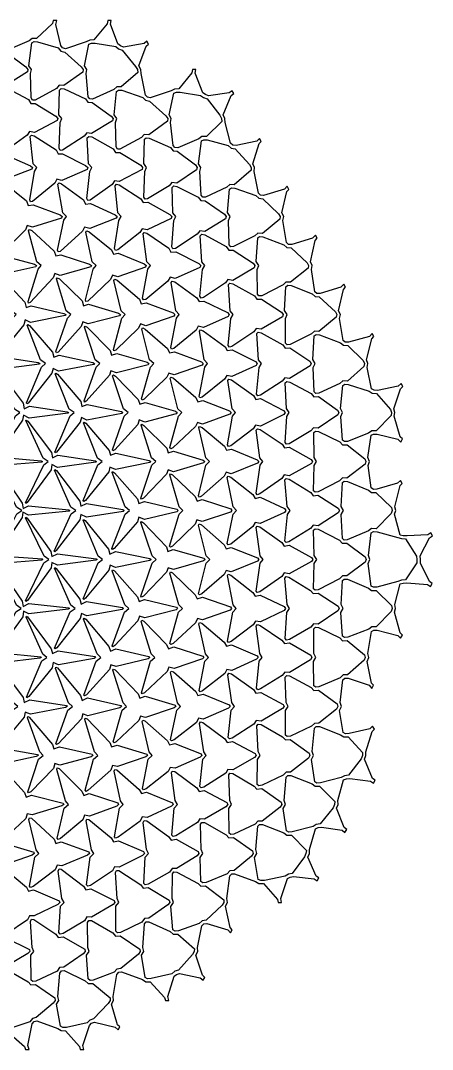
# Model space of a CAD drawing. Extents: x 1 to 101, y 0 to 100.
# Drawn here: x 64.9 to 101.3, y 4.5 to 95.4 of the extents above; entities that cross this region are included whole.
import ezdxf

# ---------------------------------------------------------------- set-up
doc = ezdxf.new("R2010")
doc.units = 0
doc.layers.add('DEFAULT', color=18, linetype='CONTINUOUS')

msp = doc.modelspace()

# ---------------------------------------------------------------- linework, layer by layer
at = {"layer": 'DEFAULT'}
msp.add_lwpolyline([(63.791, 6.03), (65.252, 4.739), (65.335, 4.493), (65.651, 4.493), (65.537, 4.834), (65.925, 6.745), (66.09, 6.951), (66.336, 7.009), (68.189, 6.354), (68.474, 6.163), (68.85, 6.145), (70.115, 4.763), (70.174, 4.493), (70.482, 4.493), (70.408, 4.827), (70.973, 6.614), (71.168, 6.816), (71.421, 6.907), (73.255, 6.457), (73.505, 6.217), (73.659, 6.484), (73.462, 6.673), (72.936, 8.486), (73.118, 8.823), (73.087, 9.166), (73.406, 11.127), (73.567, 11.321), (73.818, 11.361), (75.675, 10.661), (75.961, 10.47), (76.344, 10.462), (77.63, 9.09), (77.693, 8.823), (78.001, 8.823), (77.923, 9.158), (78.467, 10.959), (78.678, 11.129), (78.953, 11.199), (80.78, 10.825), (81.035, 10.599), (81.188, 10.864), (80.979, 11.05), (80.39, 12.819), (80.562, 13.153), (80.548, 13.495), (80.921, 15.417), (81.101, 15.592), (81.369, 15.63), (83.213, 15.053), (83.455, 14.79), (83.612, 15.063), (83.434, 15.256), (83.012, 17.142), (83.195, 17.483), (83.129, 17.827), (83.391, 19.83), (83.555, 20.003), (83.818, 20.02), (85.676, 19.322), (85.97, 19.146), (86.355, 19.146), (87.603, 17.755), (87.66, 17.483), (87.966, 17.483), (87.896, 17.817), (88.477, 19.592), (88.721, 19.714), (89.027, 19.769), (90.844, 19.577), (91.108, 19.385), (91.259, 19.646), (91.021, 19.819), (90.279, 21.489), (90.424, 21.813), (90.448, 22.15), (90.958, 23.975), (91.189, 24.101), (91.493, 24.141), (93.314, 23.864), (93.574, 23.656), (93.725, 23.919), (93.501, 24.098), (92.831, 25.814), (92.961, 26.143), (92.952, 26.481), (93.456, 28.309), (93.695, 28.42), (94.009, 28.452), (95.828, 28.214), (96.089, 28.014), (96.241, 28.276), (96.01, 28.452), (95.307, 30.147), (95.42, 30.473), (95.415, 30.809), (95.97, 32.602), (96.172, 32.789), (96.019, 33.055), (95.766, 32.822), (93.936, 32.406), (93.616, 32.39), (93.402, 32.489), (93.097, 34.46), (93.263, 34.803), (93.148, 35.147), (93.383, 37.17), (93.561, 37.312), (93.847, 37.307), (95.697, 36.677), (95.935, 36.406), (96.093, 36.68), (95.923, 36.875), (95.543, 38.792), (95.684, 39.134), (95.581, 39.476), (95.908, 41.432), (96.11, 41.558), (96.412, 41.56), (98.247, 41.086), (98.495, 40.841), (98.65, 41.11), (98.457, 41.3), (97.95, 43.126), (98.048, 43.464), (97.967, 43.802), (98.451, 45.644), (98.712, 45.71), (99.054, 45.717), (100.869, 45.591), (101.134, 45.412), (101.285, 45.672), (101.036, 45.84), (100.238, 47.474), (100.24, 47.794), (100.207, 48.11), (101.048, 49.718), (101.305, 49.881), (101.154, 50.141), (100.887, 49.972), (99.074, 49.896), (98.725, 49.899), (98.454, 49.952), (97.958, 51.786), (98.066, 52.124), (97.985, 52.463), (98.444, 54.324), (98.629, 54.516), (98.472, 54.786), (98.228, 54.532), (96.387, 53.998), (96.087, 53.989), (95.893, 54.113), (95.623, 56.111), (95.75, 56.454), (95.602, 56.797), (95.901, 58.774), (96.108, 58.881), (96.421, 58.869), (98.255, 58.418), (98.505, 58.178), (98.659, 58.445), (98.462, 58.634), (97.936, 60.448), (97.989, 60.784), (97.89, 61.118), (98.48, 62.887), (98.688, 63.073), (98.535, 63.338), (98.28, 63.112), (96.453, 62.738), (96.146, 62.752), (95.929, 62.872), (95.527, 64.773), (95.604, 65.114), (95.474, 65.453), (95.948, 67.303), (96.135, 67.494), (95.98, 67.764), (95.734, 67.513), (93.895, 66.998), (93.603, 67.008), (93.408, 67.146), (93.081, 69.102), (93.162, 69.444), (93.009, 69.785), (93.435, 71.668), (93.614, 71.862), (93.457, 72.134), (93.215, 71.872), (91.371, 71.299), (91.086, 71.309), (90.901, 71.456), (90.601, 73.431), (90.676, 73.775), (90.51, 74.115), (90.935, 76), (91.113, 76.193), (90.956, 76.465), (90.714, 76.203), (88.87, 75.628), (88.589, 75.644), (88.405, 75.799), (88.089, 77.762), (88.157, 78.105), (87.994, 78.444), (88.441, 80.313), (88.623, 80.505), (88.467, 80.776), (88.223, 80.519), (86.381, 79.972), (86.105, 80.002), (85.918, 80.164), (85.554, 82.093), (85.58, 82.435), (85.411, 82.77), (85.972, 84.559), (86.175, 84.746), (86.021, 85.012), (85.769, 84.78), (83.939, 84.371), (83.656, 84.421), (83.45, 84.58), (82.97, 86.426), (82.959, 86.765), (82.811, 87.092), (83.509, 88.79), (83.738, 88.967), (83.587, 89.229), (83.326, 89.027), (81.506, 88.783), (81.23, 88.879), (80.999, 89.045), (80.337, 90.766), (80.389, 91.095), (80.085, 91.095), (80.04, 90.812), (78.881, 89.378), (78.509, 89.363), (78.208, 89.203), (76.362, 88.609), (76.1, 88.654), (75.923, 88.837), (75.542, 90.753), (75.53, 91.095), (75.347, 91.425), (75.995, 93.156), (76.215, 93.337), (76.063, 93.6), (75.805, 93.388), (73.982, 93.083), (73.714, 93.182), (73.494, 93.361), (72.85, 95.095), (72.906, 95.425), (72.602, 95.425), (72.554, 95.145), (71.375, 93.721), (71.002, 93.706), (70.704, 93.54), (68.856, 92.932), (68.611, 93.003), (68.439, 93.212), (67.998, 95.085), (68.101, 95.425), (67.787, 95.425), (67.711, 95.172), (66.309, 93.853), (65.92, 93.848), (65.651, 93.627), (63.784, 92.847)], dxfattribs=at)
for points in [[(63.389, 92.618), (63.746, 92.549), (65.355, 91.323), (65.528, 91.095), (65.498, 90.892), (63.681, 89.754), (63.26, 89.794), (63.038, 89.495), (61.123, 88.322), (60.915, 88.333), (60.815, 88.544), (60.825, 90.752), (60.945, 91.095), (60.7, 91.439), (60.863, 93.516), (61.03, 93.657), (61.311, 93.641), (63.17, 92.926)], [(68.454, 92.73), (68.795, 92.639), (70.245, 91.342), (70.416, 91.095), (70.406, 90.876), (68.723, 89.682), (68.312, 89.706), (68.074, 89.43), (66.176, 88.386), (65.955, 88.402), (65.839, 88.609), (65.763, 90.751), (65.86, 91.095), (65.632, 91.439), (65.889, 93.445), (66.08, 93.571), (66.378, 93.561), (68.221, 93.007)], [(73.562, 92.918), (73.877, 92.802), (75.051, 91.376), (75.22, 91.095), (75.258, 90.85), (73.789, 89.562), (73.392, 89.567), (73.129, 89.334), (71.254, 88.48), (71.012, 88.502), (70.872, 88.696), (70.679, 90.751), (70.739, 91.095), (70.53, 91.436), (70.927, 93.34), (71.157, 93.437), (71.48, 93.439), (73.303, 93.13)], [(65.784, 88.107), (66.169, 88.086), (68.022, 86.964), (68.192, 86.765), (68.138, 86.585), (66.115, 85.534), (65.675, 85.612), (65.471, 85.288), (63.526, 83.871), (63.331, 83.857), (63.252, 84.049), (63.484, 86.426), (63.648, 86.765), (63.36, 87.107), (63.301, 89.352), (63.433, 89.495), (63.692, 89.454), (65.585, 88.45)], [(70.847, 88.216), (71.225, 88.182), (72.902, 86.985), (73.066, 86.765), (73.02, 86.565), (71.17, 85.442), (70.742, 85.496), (70.52, 85.198), (68.597, 83.96), (68.386, 83.953), (68.289, 84.146), (68.39, 86.423), (68.541, 86.765), (68.285, 87.109), (68.331, 89.275), (68.48, 89.415), (68.751, 89.383), (70.627, 88.523)], [(75.942, 88.38), (76.299, 88.316), (77.736, 87.014), (77.897, 86.765), (77.879, 86.541), (76.235, 85.33), (75.822, 85.357), (75.578, 85.093), (73.681, 84.063), (73.451, 84.066), (73.331, 84.257), (73.283, 86.421), (73.402, 86.765), (73.175, 87.109), (73.373, 89.16), (73.553, 89.287), (73.847, 89.268), (75.697, 88.639)], [(81.078, 88.616), (81.392, 88.506), (82.513, 87.052), (82.652, 86.765), (82.681, 86.506), (81.322, 85.168), (80.93, 85.171), (80.651, 84.966), (78.785, 84.188), (78.533, 84.207), (78.381, 84.391), (78.154, 86.421), (78.218, 86.765), (78.022, 87.106), (78.431, 89.002), (78.664, 89.095), (78.989, 89.098), (80.811, 88.811)], [(63.146, 83.537), (63.558, 83.573), (65.758, 82.597), (65.938, 82.435), (65.881, 82.29), (63.498, 81.393), (63.039, 81.517), (62.871, 81.148), (60.881, 79.354), (60.715, 79.327), (60.664, 79.504), (61.195, 82.103), (61.412, 82.435), (61.07, 82.771), (60.716, 85.239), (60.811, 85.376), (61.037, 85.315), (62.978, 83.925)], [(68.208, 83.644), (68.612, 83.66), (70.645, 82.614), (70.823, 82.435), (70.766, 82.274), (68.553, 81.304), (68.1, 81.412), (67.913, 81.067), (65.942, 79.434), (65.762, 79.408), (65.699, 79.587), (66.113, 82.1), (66.317, 82.435), (66, 82.774), (65.745, 85.167), (65.857, 85.297), (66.102, 85.234), (68.023, 84.008)], [(73.28, 83.77), (73.673, 83.763), (75.513, 82.636), (75.683, 82.435), (75.628, 82.253), (73.62, 81.196), (73.181, 81.272), (72.975, 80.951), (71.032, 79.548), (70.827, 79.52), (70.742, 79.695), (71.008, 82.096), (71.187, 82.435), (70.897, 82.777), (70.786, 85.061), (70.917, 85.194), (71.177, 85.142), (73.075, 84.102)], [(78.37, 83.925), (78.747, 83.89), (80.354, 82.663), (80.506, 82.435), (80.458, 82.225), (78.699, 81.063), (78.274, 81.111), (78.04, 80.83), (76.127, 79.666), (75.901, 79.648), (75.793, 79.825), (75.882, 82.093), (76.031, 82.435), (75.777, 82.779), (75.834, 84.936), (75.989, 85.068), (76.268, 85.032), (78.139, 84.213)], [(83.502, 84.153), (83.849, 84.085), (85.118, 82.704), (85.267, 82.435), (85.271, 82.192), (83.783, 80.913), (83.381, 80.925), (83.119, 80.691), (81.239, 79.803), (80.992, 79.806), (80.853, 79.986), (80.727, 82.091), (80.836, 82.435), (80.63, 82.778), (80.89, 84.784), (81.089, 84.895), (81.398, 84.878), (83.236, 84.37)], [(65.567, 79.071), (65.992, 79.138), (68.392, 78.248), (68.564, 78.105), (68.5, 77.976), (65.939, 77.155), (65.469, 77.308), (65.316, 76.924), (63.302, 74.92), (63.148, 74.88), (63.106, 75.036), (63.832, 77.779), (64.084, 78.105), (63.715, 78.435), (63.156, 81.056), (63.237, 81.175), (63.449, 81.097), (65.418, 79.481)], [(70.641, 79.198), (71.062, 79.25), (73.248, 78.268), (73.42, 78.105), (73.354, 77.957), (71.011, 77.042), (70.548, 77.172), (70.373, 76.814), (68.383, 75.028), (68.209, 74.986), (68.153, 75.146), (68.722, 77.774), (68.961, 78.105), (68.623, 78.439), (68.195, 80.962), (68.291, 81.082), (68.52, 81.006), (70.467, 79.574)], [(75.724, 79.342), (76.134, 79.367), (78.098, 78.291), (78.264, 78.105), (78.2, 77.934), (76.085, 76.922), (75.638, 77.015), (75.442, 76.682), (73.484, 75.158), (73.285, 75.118), (73.209, 75.282), (73.589, 77.769), (73.797, 78.105), (73.492, 78.444), (73.249, 80.828), (73.362, 80.958), (73.608, 80.897), (75.527, 79.685)], [(80.825, 79.518), (81.215, 79.504), (82.924, 78.321), (83.076, 78.105), (83.018, 77.905), (81.171, 76.78), (80.74, 76.84), (80.516, 76.545), (78.591, 75.292), (78.367, 75.26), (78.266, 75.427), (78.447, 77.764), (78.622, 78.105), (78.355, 78.447), (78.303, 80.686), (78.445, 80.814), (78.717, 80.763), (80.603, 79.821)], [(85.947, 79.729), (86.312, 79.681), (87.706, 78.359), (87.84, 78.105), (87.809, 77.869), (86.267, 76.613), (85.859, 76.633), (85.602, 76.39), (83.716, 75.445), (83.466, 75.432), (83.332, 75.599), (83.281, 77.761), (83.413, 78.105), (83.195, 78.449), (83.365, 80.52), (83.544, 80.643), (83.839, 80.618), (85.691, 79.969)], [(62.936, 74.513), (63.379, 74.63), (66.121, 73.888), (66.291, 73.775), (66.239, 73.674), (63.32, 73.011), (62.836, 73.21), (62.712, 72.792), (60.659, 70.394), (60.533, 70.352), (60.51, 70.487), (61.552, 73.459), (61.849, 73.775), (61.434, 74.096), (60.562, 76.945), (60.622, 77.044), (60.803, 76.958), (62.816, 74.957)], [(68.007, 74.636), (68.445, 74.734), (70.987, 73.905), (71.154, 73.775), (71.089, 73.657), (68.395, 72.894), (67.916, 73.071), (67.771, 72.679), (65.74, 70.506), (65.594, 70.457), (65.558, 70.595), (66.443, 73.454), (66.723, 73.775), (66.334, 74.1), (65.605, 76.845), (65.676, 76.95), (65.875, 76.862), (67.867, 75.054)], [(73.094, 74.787), (73.525, 74.861), (75.824, 73.927), (75.991, 73.775), (75.922, 73.636), (73.478, 72.764), (73.008, 72.91), (72.842, 72.544), (70.839, 70.639), (70.67, 70.588), (70.618, 70.733), (71.304, 73.448), (71.565, 73.775), (71.21, 74.105), (70.658, 76.721), (70.745, 76.831), (70.965, 76.745), (72.929, 75.173)], [(78.187, 74.948), (78.607, 74.992), (80.655, 73.952), (80.816, 73.775), (80.743, 73.61), (78.564, 72.626), (78.111, 72.733), (77.919, 72.395), (75.951, 70.785), (75.755, 70.736), (75.683, 70.889), (76.15, 73.441), (76.378, 73.775), (76.061, 74.111), (75.72, 76.569), (75.824, 76.693), (76.062, 76.623), (77.996, 75.297)], [(83.297, 75.139), (83.698, 75.146), (85.46, 73.984), (85.607, 73.775), (85.539, 73.578), (83.662, 72.466), (83.225, 72.535), (83.003, 72.239), (81.072, 70.939), (80.849, 70.898), (80.75, 71.056), (80.987, 73.435), (81.179, 73.775), (80.906, 74.116), (80.783, 76.409), (80.915, 76.537), (81.178, 76.48), (83.076, 75.443)], [(88.43, 75.369), (88.804, 75.336), (90.224, 74.026), (90.358, 73.775), (90.322, 73.541), (88.761, 72.293), (88.353, 72.313), (88.099, 72.065), (86.212, 71.109), (85.959, 71.089), (85.825, 71.249), (85.8, 73.431), (85.947, 73.775), (85.728, 74.119), (85.853, 76.224), (86.023, 76.348), (86.314, 76.317), (88.173, 75.609)], [(65.374, 70.075), (65.827, 70.219), (68.725, 69.546), (68.883, 69.444), (68.827, 69.353), (65.776, 68.75), (65.285, 68.967), (65.172, 68.541), (63.104, 65.987), (62.981, 65.93), (62.956, 66.039), (64.172, 69.134), (64.494, 69.444), (64.057, 69.76), (63.007, 72.737), (63.061, 72.819), (63.232, 72.725), (65.265, 70.528)], [(70.462, 70.227), (70.909, 70.348), (73.56, 69.566), (73.717, 69.444), (73.646, 69.334), (70.867, 68.609), (70.382, 68.799), (70.245, 68.4), (68.203, 66.126), (68.058, 66.065), (68.022, 66.184), (69.025, 69.128), (69.33, 69.444), (68.93, 69.766), (68.063, 72.611), (68.13, 72.7), (68.322, 72.603), (70.329, 70.652)], [(75.56, 70.398), (75.999, 70.489), (78.378, 69.589), (78.533, 69.444), (78.452, 69.31), (75.963, 68.458), (75.492, 68.609), (75.33, 68.237), (73.322, 66.286), (73.149, 66.222), (73.095, 66.35), (73.857, 69.12), (74.137, 69.444), (73.777, 69.772), (73.129, 72.459), (73.21, 72.56), (73.424, 72.469), (75.4, 70.788)], [(80.666, 70.582), (81.093, 70.639), (83.184, 69.618), (83.333, 69.444), (83.247, 69.281), (81.063, 68.299), (80.607, 68.41), (80.415, 68.073), (78.445, 66.447), (78.245, 66.389), (78.171, 66.53), (78.678, 69.112), (78.926, 69.444), (78.61, 69.779), (78.2, 72.289), (78.3, 72.406), (78.535, 72.327), (80.477, 70.932)], [(85.789, 70.794), (86.195, 70.81), (87.967, 69.653), (88.111, 69.444), (88.04, 69.248), (86.161, 68.137), (85.728, 68.2), (85.507, 67.901), (83.578, 66.616), (83.35, 66.571), (83.249, 66.722), (83.491, 69.105), (83.699, 69.444), (83.433, 69.785), (83.272, 72.107), (83.402, 72.229), (83.665, 72.166), (85.566, 71.096)], [(90.927, 71.033), (91.304, 71.007), (92.723, 69.696), (92.845, 69.444), (92.8, 69.207), (91.27, 67.946), (90.864, 67.965), (90.605, 67.725), (88.72, 66.789), (88.462, 66.764), (88.324, 66.918), (88.301, 69.101), (88.452, 69.444), (88.234, 69.789), (88.35, 71.901), (88.518, 72.028), (88.806, 71.997), (90.667, 71.269)], [(62.741, 65.515), (63.211, 65.706), (66.457, 65.193), (66.601, 65.114), (66.558, 65.045), (63.16, 64.602), (62.657, 64.859), (62.57, 64.405), (60.47, 61.465), (60.372, 61.412), (60.357, 61.497), (61.891, 64.813), (62.257, 65.114), (61.786, 65.42), (60.405, 68.63), (60.446, 68.689), (60.587, 68.596), (62.659, 65.994)], [(67.832, 65.673), (68.297, 65.84), (71.287, 65.21), (71.432, 65.114), (71.369, 65.027), (68.255, 64.453), (67.758, 64.684), (67.647, 64.257), (65.571, 61.61), (65.45, 61.548), (65.425, 61.643), (66.74, 64.807), (67.086, 65.114), (66.646, 65.426), (65.468, 68.494), (65.518, 68.564), (65.68, 68.466), (67.727, 66.126)], [(72.938, 65.856), (73.396, 65.996), (76.088, 65.232), (76.238, 65.114), (76.162, 65.005), (73.359, 64.291), (72.874, 64.483), (72.739, 64.082), (70.695, 61.784), (70.545, 61.712), (70.505, 61.815), (71.564, 64.799), (71.888, 65.114), (71.487, 65.433), (70.538, 68.338), (70.601, 68.419), (70.787, 68.319), (72.805, 66.275)], [(78.048, 66.048), (78.494, 66.151), (80.888, 65.258), (81.034, 65.114), (80.945, 64.979), (78.466, 64.122), (77.995, 64.274), (77.83, 63.905), (75.823, 61.958), (75.646, 61.886), (75.589, 62.006), (76.371, 64.791), (76.662, 65.114), (76.303, 65.441), (75.618, 68.155), (75.696, 68.255), (75.905, 68.163), (77.888, 66.433)], [(83.168, 66.254), (83.598, 66.317), (85.674, 65.289), (85.821, 65.114), (85.734, 64.949), (83.569, 63.958), (83.116, 64.064), (82.923, 63.728), (80.956, 62.131), (80.751, 62.069), (80.674, 62.207), (81.172, 64.782), (81.428, 65.114), (81.119, 65.449), (80.696, 67.968), (80.796, 68.081), (81.032, 68), (82.975, 66.599)], [(88.292, 66.47), (88.701, 66.49), (90.454, 65.325), (90.586, 65.114), (90.505, 64.912), (88.677, 63.78), (88.246, 63.838), (88.02, 63.547), (86.097, 62.31), (85.861, 62.26), (85.754, 62.405), (85.978, 64.775), (86.185, 65.114), (85.924, 65.455), (85.776, 67.768), (85.904, 67.895), (86.164, 67.837), (88.066, 66.766)], [(93.445, 66.734), (93.82, 66.707), (95.185, 65.372), (95.29, 65.114), (95.242, 64.866), (93.796, 63.568), (93.396, 63.58), (93.127, 63.356), (91.251, 62.497), (90.984, 62.473), (90.837, 62.621), (90.77, 64.77), (90.924, 65.114), (90.723, 65.459), (90.855, 67.559), (91.027, 67.681), (91.32, 67.65), (93.177, 66.956)], [(65.206, 61.124), (65.683, 61.332), (69.013, 60.857), (69.14, 60.784), (69.084, 60.717), (65.647, 60.293), (65.143, 60.553), (65.06, 60.095), (62.956, 57.115), (62.854, 57.05), (62.833, 57.117), (64.443, 60.485), (64.833, 60.784), (64.364, 61.086), (62.869, 64.375), (62.909, 64.422), (63.045, 64.325), (65.128, 61.604)], [(70.316, 61.316), (70.789, 61.499), (73.801, 60.878), (73.933, 60.784), (73.856, 60.696), (70.762, 60.113), (70.264, 60.343), (70.152, 59.918), (68.077, 57.289), (67.947, 57.212), (67.914, 57.289), (69.265, 60.478), (69.632, 60.784), (69.198, 61.093), (67.944, 64.215), (67.995, 64.274), (68.155, 64.17), (70.21, 61.761)], [(75.434, 61.519), (75.897, 61.667), (78.586, 60.902), (78.725, 60.784), (78.636, 60.672), (75.872, 59.94), (75.389, 60.126), (75.251, 59.727), (73.212, 57.477), (73.055, 57.399), (73.01, 57.497), (74.052, 60.468), (74.389, 60.784), (74.001, 61.102), (73.032, 64.021), (73.094, 64.102), (73.278, 64.002), (75.298, 61.932)], [(80.556, 61.73), (81.003, 61.835), (83.37, 60.93), (83.503, 60.784), (83.399, 60.642), (80.989, 59.756), (80.52, 59.899), (80.35, 59.538), (78.351, 57.664), (78.163, 57.586), (78.099, 57.699), (78.848, 60.459), (79.146, 60.784), (78.801, 61.111), (78.119, 63.823), (78.198, 63.921), (78.409, 63.827), (80.391, 62.109)], [(85.68, 61.946), (86.112, 62.01), (88.145, 60.964), (88.275, 60.784), (88.175, 60.61), (86.097, 59.582), (85.649, 59.676), (85.447, 59.352), (83.492, 57.847), (83.277, 57.784), (83.192, 57.92), (83.629, 60.45), (83.891, 60.784), (83.603, 61.119), (83.203, 63.621), (83.304, 63.738), (83.541, 63.659), (85.481, 62.28)], [(90.817, 62.182), (91.223, 62.198), (92.906, 61.003), (93.025, 60.784), (92.941, 60.571), (91.207, 59.398), (90.783, 59.444), (90.547, 59.168), (88.636, 58.027), (88.392, 57.983), (88.276, 58.131), (88.424, 60.443), (88.634, 60.784), (88.397, 61.126), (88.287, 63.41), (88.421, 63.536), (88.687, 63.48), (90.582, 62.463)], [(95.99, 62.483), (96.358, 62.453), (97.596, 61.058), (97.681, 60.784), (97.645, 60.519), (96.338, 59.157), (95.95, 59.155), (95.666, 58.961), (93.805, 58.231), (93.525, 58.212), (93.359, 58.352), (93.211, 60.44), (93.357, 60.784), (93.178, 61.128), (93.372, 63.183), (93.557, 63.3), (93.858, 63.275), (95.705, 62.672)], [(62.591, 56.595), (63.081, 56.842), (66.714, 56.51), (66.819, 56.454), (66.768, 56.402), (63.054, 56.109), (62.547, 56.39), (62.486, 55.905), (60.361, 52.646), (60.274, 52.582), (60.255, 52.626), (62.112, 56.162), (62.491, 56.422), (62.056, 56.749), (60.281, 60.228), (60.312, 60.259), (60.422, 60.173), (62.534, 57.094)], [(67.701, 56.786), (68.188, 57.011), (71.502, 56.528), (71.614, 56.454), (71.54, 56.383), (68.169, 55.927), (67.668, 56.179), (67.581, 55.725), (65.483, 52.824), (65.366, 52.741), (65.335, 52.792), (66.938, 56.155), (67.344, 56.454), (66.887, 56.755), (65.358, 60.068), (65.398, 60.112), (65.53, 60.016), (67.616, 57.252)], [(72.828, 57.006), (73.304, 57.192), (76.272, 56.551), (76.397, 56.454), (76.311, 56.361), (73.285, 55.747), (72.796, 55.959), (72.681, 55.532), (70.617, 53.014), (70.473, 52.927), (70.433, 52.999), (71.723, 56.146), (72.101, 56.454), (71.688, 56.764), (70.449, 59.875), (70.5, 59.934), (70.662, 59.83), (72.715, 57.441)], [(77.954, 57.223), (78.419, 57.372), (81.041, 56.578), (81.169, 56.454), (81.067, 56.334), (78.406, 55.556), (77.928, 55.728), (77.782, 55.338), (75.755, 53.205), (75.583, 53.117), (75.528, 53.208), (76.509, 56.136), (76.847, 56.454), (76.473, 56.773), (75.544, 59.664), (75.607, 59.749), (75.793, 59.651), (77.809, 57.623)], [(83.085, 57.451), (83.531, 57.55), (85.812, 56.608), (85.943, 56.454), (85.836, 56.303), (83.52, 55.377), (83.059, 55.503), (82.881, 55.148), (80.895, 53.393), (80.698, 53.316), (80.627, 53.433), (81.284, 56.126), (81.582, 56.454), (81.26, 56.783), (80.637, 59.451), (80.721, 59.552), (80.938, 59.46), (82.91, 57.817)], [(88.215, 57.676), (88.641, 57.727), (90.584, 56.643), (90.705, 56.454), (90.6, 56.268), (88.633, 55.193), (88.196, 55.265), (87.986, 54.95), (86.047, 53.587), (85.815, 53.52), (85.716, 53.648), (86.072, 56.118), (86.323, 56.454), (86.05, 56.791), (85.725, 59.237), (85.834, 59.356), (86.078, 59.282), (88.007, 57.997)], [(93.361, 57.928), (93.76, 57.934), (95.323, 56.688), (95.427, 56.454), (95.345, 56.224), (93.75, 54.992), (93.341, 55.013), (93.092, 54.758), (91.201, 53.776), (90.938, 53.733), (90.803, 53.871), (90.856, 56.111), (91.055, 56.454), (90.841, 56.797), (90.809, 59.022), (90.954, 59.148), (91.228, 59.099), (93.111, 58.184)], [(65.106, 52.29), (65.606, 52.55), (69.167, 52.184), (69.259, 52.124), (69.186, 52.066), (65.596, 51.713), (65.093, 51.979), (65.025, 51.501), (62.91, 48.388), (62.806, 48.307), (62.778, 48.343), (64.562, 51.83), (65.001, 52.12), (64.545, 52.419), (62.786, 55.888), (62.816, 55.923), (62.925, 55.838), (65.036, 52.768)], [(70.232, 52.51), (70.722, 52.734), (73.935, 52.204), (74.04, 52.124), (73.95, 52.045), (70.715, 51.526), (70.221, 51.758), (70.124, 51.311), (68.041, 48.577), (67.908, 48.485), (67.871, 48.536), (69.361, 51.822), (69.772, 52.124), (69.342, 52.427), (67.879, 55.694), (67.919, 55.745), (68.056, 55.65), (70.136, 52.959)], [(75.361, 52.732), (75.84, 52.917), (78.701, 52.229), (78.812, 52.124), (78.703, 52.02), (75.838, 51.332), (75.355, 51.525), (75.228, 51.112), (73.18, 48.773), (73.02, 48.678), (72.971, 48.751), (74.139, 51.812), (74.514, 52.124), (74.125, 52.436), (72.977, 55.483), (73.027, 55.558), (73.189, 55.462), (75.234, 53.149)], [(80.494, 52.963), (80.955, 53.099), (83.468, 52.257), (83.583, 52.124), (83.463, 51.99), (80.958, 51.145), (80.488, 51.295), (80.328, 50.919), (78.32, 48.963), (78.134, 48.876), (78.072, 48.977), (78.91, 51.802), (79.248, 52.124), (78.907, 52.446), (78.073, 55.268), (78.141, 55.36), (78.335, 55.265), (80.339, 53.349)], [(85.628, 53.196), (86.074, 53.289), (88.223, 52.291), (88.346, 52.124), (88.234, 51.958), (86.069, 50.968), (85.621, 51.065), (85.431, 50.723), (83.468, 49.156), (83.252, 49.08), (83.167, 49.2), (83.688, 51.792), (83.983, 52.124), (83.692, 52.455), (83.165, 55.052), (83.254, 55.164), (83.477, 55.08), (85.437, 53.537)], [(90.766, 53.434), (91.187, 53.476), (92.983, 52.33), (93.09, 52.124), (92.983, 51.918), (91.188, 50.772), (90.765, 50.816), (90.538, 50.524), (88.623, 49.351), (88.372, 49.287), (88.254, 49.414), (88.479, 51.785), (88.714, 52.124), (88.469, 52.464), (88.258, 54.823), (88.376, 54.954), (88.626, 54.893), (90.54, 53.727)], [(95.927, 53.714), (96.315, 53.707), (97.697, 52.38), (97.754, 52.124), (97.668, 51.863), (96.328, 50.516), (95.93, 50.529), (95.646, 50.334), (93.777, 49.537), (93.501, 49.511), (93.344, 49.652), (93.249, 51.78), (93.428, 52.124), (93.249, 52.468), (93.344, 54.596), (93.507, 54.727), (93.791, 54.695), (95.655, 53.93)], [(62.534, 47.845), (63.041, 48.118), (66.794, 47.844), (66.858, 47.794), (66.774, 47.742), (63.051, 47.453), (62.551, 47.722), (62.496, 47.226), (60.374, 44.004), (60.275, 43.923), (60.246, 43.949), (62.13, 47.502), (62.454, 47.805), (62.152, 48.085), (60.236, 51.659), (60.26, 51.69), (60.351, 51.617), (62.478, 48.328)], [(67.656, 48.047), (68.156, 48.3), (71.566, 47.862), (71.651, 47.794), (71.555, 47.724), (68.162, 47.279), (67.668, 47.519), (67.587, 47.052), (65.492, 44.176), (65.368, 44.085), (65.333, 44.127), (66.944, 47.495), (67.391, 47.794), (66.963, 48.092), (65.324, 51.479), (65.355, 51.525), (65.472, 51.44), (67.572, 48.507)], [(72.787, 48.274), (73.277, 48.489), (76.327, 47.885), (76.425, 47.794), (76.315, 47.701), (73.283, 47.09), (72.8, 47.29), (72.69, 46.854), (70.629, 44.371), (70.474, 44.269), (70.426, 44.325), (71.738, 47.486), (72.145, 47.794), (71.748, 48.101), (70.422, 51.272), (70.464, 51.337), (70.608, 51.246), (72.675, 48.704)], [(77.921, 48.506), (78.393, 48.672), (81.092, 47.911), (81.198, 47.794), (81.074, 47.674), (78.402, 46.902), (77.93, 47.065), (77.788, 46.667), (75.763, 44.556), (75.585, 44.461), (75.527, 44.545), (76.513, 47.476), (76.88, 47.794), (76.524, 48.111), (75.522, 51.054), (75.578, 51.139), (75.753, 51.045), (77.781, 48.907)], [(83.056, 48.74), (83.512, 48.859), (85.851, 47.942), (85.962, 47.794), (85.836, 47.643), (83.519, 46.717), (83.064, 46.834), (82.889, 46.473), (80.906, 44.747), (80.7, 44.66), (80.624, 44.766), (81.291, 47.467), (81.615, 47.794), (81.307, 48.12), (80.617, 50.838), (80.693, 50.941), (80.898, 50.851), (82.883, 49.104)], [(88.192, 48.976), (88.631, 49.051), (90.604, 47.98), (90.718, 47.794), (90.605, 47.608), (88.631, 46.537), (88.198, 46.601), (87.991, 46.279), (86.056, 44.937), (85.819, 44.865), (85.716, 44.988), (86.072, 47.458), (86.345, 47.794), (86.085, 48.13), (85.71, 50.613), (85.809, 50.739), (86.04, 50.669), (87.981, 49.289)], [(93.335, 49.224), (93.741, 49.239), (95.366, 48.02), (95.455, 47.794), (95.354, 47.566), (93.747, 46.338), (93.342, 46.351), (93.097, 46.088), (91.209, 45.125), (90.94, 45.076), (90.801, 45.206), (90.861, 47.451), (91.07, 47.794), (90.86, 48.136), (90.801, 50.381), (90.937, 50.517), (91.201, 50.472), (93.092, 49.49)], [(98.572, 49.635), (98.934, 49.63), (99.907, 48.097), (99.939, 47.794), (99.938, 47.495), (98.922, 45.986), (98.56, 45.975), (98.238, 45.855), (96.4, 45.354), (96.09, 45.335), (95.89, 45.445), (95.63, 47.45), (95.781, 47.794), (95.642, 48.138), (95.886, 50.154), (96.089, 50.254), (96.406, 50.227), (98.243, 49.739)], [(65.108, 43.635), (65.613, 43.902), (69.151, 43.525), (69.215, 43.464), (69.108, 43.399), (65.635, 42.991), (65.149, 43.222), (65.079, 42.737), (62.981, 39.831), (62.858, 39.737), (62.822, 39.773), (64.468, 43.166), (64.94, 43.464), (64.524, 43.759), (62.796, 47.208), (62.82, 47.256), (62.922, 47.182), (65.034, 44.103)], [(70.234, 43.852), (70.733, 44.09), (73.914, 43.546), (73.999, 43.464), (73.884, 43.378), (70.748, 42.814), (70.267, 43.018), (70.168, 42.567), (68.098, 39.999), (67.95, 39.897), (67.904, 39.947), (69.287, 43.158), (69.721, 43.464), (69.328, 43.767), (67.885, 47.02), (67.919, 47.085), (68.047, 47.002), (70.129, 44.286)], [(75.363, 44.076), (75.847, 44.268), (78.687, 43.57), (78.778, 43.464), (78.645, 43.353), (75.867, 42.627), (75.396, 42.794), (75.266, 42.379), (73.232, 40.185), (73.056, 40.081), (72.998, 40.151), (74.078, 43.149), (74.467, 43.464), (74.106, 43.777), (72.986, 46.804), (73.031, 46.891), (73.187, 46.805), (75.233, 44.485)], [(80.497, 44.307), (80.964, 44.453), (83.45, 43.599), (83.553, 43.464), (83.422, 43.325), (80.978, 42.453), (80.522, 42.576), (80.362, 42.194), (78.368, 40.366), (78.167, 40.273), (78.095, 40.37), (78.856, 43.139), (79.208, 43.464), (78.894, 43.786), (78.079, 46.595), (78.143, 46.697), (78.33, 46.611), (80.335, 44.683)], [(85.632, 44.542), (86.08, 44.638), (88.21, 43.633), (88.316, 43.464), (88.188, 43.291), (86.091, 42.272), (85.65, 42.355), (85.454, 42.018), (83.502, 40.539), (83.276, 40.461), (83.183, 40.578), (83.65, 43.13), (83.949, 43.464), (83.676, 43.796), (83.172, 46.375), (83.259, 46.496), (83.476, 46.42), (85.437, 44.877)], [(90.768, 44.777), (91.193, 44.825), (92.971, 43.671), (93.063, 43.464), (92.945, 43.251), (91.205, 42.081), (90.79, 42.111), (90.559, 41.825), (88.654, 40.729), (88.396, 40.67), (88.271, 40.797), (88.437, 43.123), (88.68, 43.464), (88.457, 43.804), (88.263, 46.151), (88.378, 46.29), (88.623, 46.237), (90.537, 45.063)], [(95.931, 45.06), (96.324, 45.064), (97.677, 43.723), (97.738, 43.464), (97.66, 43.201), (96.331, 41.849), (95.952, 41.83), (95.677, 41.622), (93.82, 40.928), (93.53, 40.901), (93.358, 41.028), (93.214, 43.119), (93.398, 43.464), (93.239, 43.808), (93.349, 45.925), (93.508, 46.065), (93.785, 46.041), (95.651, 45.263)], [(62.596, 39.284), (63.104, 39.558), (66.669, 39.193), (66.715, 39.134), (66.591, 39.067), (63.144, 38.647), (62.667, 38.862), (62.6, 38.367), (60.508, 35.54), (60.381, 35.447), (60.344, 35.491), (61.918, 38.834), (62.404, 39.134), (62.012, 39.43), (60.301, 42.866), (60.317, 42.931), (60.407, 42.874), (62.522, 39.752)], [(67.705, 39.472), (68.207, 39.719), (71.466, 39.211), (71.528, 39.134), (71.393, 39.049), (68.243, 38.491), (67.769, 38.684), (67.676, 38.222), (65.609, 35.683), (65.458, 35.581), (65.411, 35.632), (66.771, 38.827), (67.221, 39.134), (66.845, 39.437), (65.378, 42.706), (65.403, 42.783), (65.517, 42.715), (67.606, 39.912)], [(72.83, 39.688), (73.321, 39.898), (76.238, 39.234), (76.32, 39.134), (76.183, 39.027), (73.348, 38.326), (72.881, 38.491), (72.758, 38.063), (70.722, 35.84), (70.55, 35.74), (70.495, 35.813), (71.586, 38.819), (72, 39.134), (71.654, 39.445), (70.464, 42.521), (70.502, 42.61), (70.646, 42.532), (72.703, 40.098)], [(77.959, 39.912), (78.433, 40.073), (81.013, 39.261), (81.105, 39.134), (80.963, 39), (78.458, 38.155), (78.001, 38.282), (77.848, 37.891), (75.848, 36.009), (75.65, 35.914), (75.58, 36.006), (76.391, 38.811), (76.757, 39.134), (76.442, 39.454), (75.558, 42.312), (75.613, 42.418), (75.788, 42.338), (77.805, 40.294)], [(83.083, 40.127), (83.539, 40.242), (85.796, 39.29), (85.89, 39.134), (85.747, 38.97), (83.563, 37.987), (83.123, 38.071), (82.94, 37.716), (80.98, 36.182), (80.757, 36.098), (80.667, 36.21), (81.188, 38.802), (81.508, 39.134), (81.234, 39.463), (80.648, 42.104), (80.722, 42.23), (80.924, 42.158), (82.901, 40.477)], [(88.219, 40.363), (88.654, 40.429), (90.555, 39.327), (90.646, 39.134), (90.516, 38.933), (88.672, 37.807), (88.252, 37.847), (88.033, 37.542), (86.116, 36.352), (85.866, 36.286), (85.749, 36.412), (85.99, 38.795), (86.263, 39.134), (86.035, 39.471), (85.731, 41.901), (85.834, 42.035), (86.07, 41.973), (88.001, 40.666)], [(93.366, 40.617), (93.77, 40.632), (95.3, 39.371), (95.366, 39.134), (95.259, 38.889), (93.789, 37.601), (93.4, 37.59), (93.142, 37.349), (91.273, 36.542), (90.991, 36.503), (90.833, 36.63), (90.779, 38.79), (90.99, 39.134), (90.815, 39.477), (90.819, 41.674), (90.96, 41.817), (91.226, 41.782), (93.109, 40.86)], [(65.215, 35.159), (65.716, 35.403), (68.948, 34.883), (69.004, 34.803), (68.86, 34.716), (65.76, 34.135), (65.293, 34.312), (65.199, 33.847), (63.141, 31.398), (62.988, 31.302), (62.942, 31.368), (64.203, 34.494), (64.656, 34.803), (64.301, 35.108), (62.898, 38.333), (62.917, 38.427), (63.026, 38.371), (65.114, 35.596)], [(70.322, 35.345), (70.812, 35.554), (73.756, 34.902), (73.825, 34.803), (73.675, 34.696), (70.852, 33.99), (70.392, 34.141), (70.272, 33.707), (68.241, 31.536), (68.065, 31.436), (68.008, 31.512), (69.056, 34.488), (69.472, 34.803), (69.137, 35.115), (67.972, 38.174), (68.005, 38.276), (68.141, 38.209), (70.199, 35.76)], [(75.439, 35.548), (75.916, 35.717), (78.546, 34.926), (78.63, 34.803), (78.481, 34.672), (75.948, 33.839), (75.497, 33.959), (75.35, 33.557), (73.351, 31.683), (73.154, 31.589), (73.084, 31.683), (73.883, 34.48), (74.263, 34.803), (73.958, 35.123), (73.051, 37.998), (73.1, 38.111), (73.265, 38.038), (75.289, 35.934)], [(80.562, 35.76), (81.022, 35.885), (83.331, 34.955), (83.421, 34.803), (83.275, 34.644), (81.049, 33.679), (80.611, 33.761), (80.434, 33.396), (78.472, 31.841), (78.249, 31.754), (78.16, 31.862), (78.705, 34.472), (79.037, 34.803), (78.764, 35.132), (78.135, 37.805), (78.204, 37.931), (78.398, 37.861), (80.383, 36.114)], [(85.685, 35.973), (86.126, 36.052), (88.115, 34.987), (88.199, 34.803), (88.056, 34.61), (86.153, 33.509), (85.733, 33.55), (85.522, 33.232), (83.6, 32.003), (83.352, 31.933), (83.239, 32.055), (83.516, 34.465), (83.798, 34.803), (83.567, 35.14), (83.218, 37.604), (83.311, 37.746), (83.532, 37.689), (85.475, 36.289)], [(90.824, 36.213), (91.238, 36.244), (92.872, 35.028), (92.939, 34.803), (92.817, 34.569), (91.263, 33.319), (90.871, 33.312), (90.624, 33.051), (88.747, 32.181), (88.469, 32.135), (88.318, 32.262), (88.316, 34.46), (88.548, 34.803), (88.37, 35.146), (88.297, 37.401), (88.426, 37.547), (88.68, 37.507), (90.577, 36.474)], [(62.75, 30.889), (63.243, 31.116), (66.393, 30.558), (66.438, 30.473), (66.276, 30.377), (63.302, 29.739), (62.846, 29.89), (62.745, 29.428), (60.704, 27.155), (60.542, 27.065), (60.493, 27.148), (61.591, 30.159), (62.036, 30.473), (61.71, 30.782), (60.439, 33.916), (60.457, 34.029), (60.568, 33.982), (62.645, 31.326)], [(67.84, 31.046), (68.328, 31.248), (71.224, 30.575), (71.289, 30.473), (71.132, 30.361), (68.374, 29.626), (67.924, 29.756), (67.802, 29.318), (65.783, 27.263), (65.602, 27.17), (65.543, 27.26), (66.477, 30.154), (66.895, 30.473), (66.586, 30.787), (65.494, 33.795), (65.525, 33.91), (65.66, 33.852), (67.713, 31.457)], [(72.943, 31.224), (73.419, 31.391), (76.041, 30.597), (76.113, 30.473), (75.952, 30.338), (73.463, 29.486), (73.02, 29.59), (72.871, 29.186), (70.881, 27.394), (70.676, 27.298), (70.601, 27.393), (71.343, 30.148), (71.721, 30.473), (71.429, 30.794), (70.564, 33.639), (70.609, 33.764), (70.77, 33.701), (72.793, 31.61)], [(78.053, 31.414), (78.516, 31.544), (80.844, 30.623), (80.925, 30.473), (80.77, 30.313), (78.551, 29.345), (78.119, 29.417), (77.944, 29.047), (75.987, 27.53), (75.762, 27.447), (75.672, 27.56), (76.178, 30.141), (76.518, 30.473), (76.26, 30.802), (75.637, 33.47), (75.7, 33.607), (75.887, 33.546), (77.875, 31.768)], [(83.17, 31.617), (83.614, 31.703), (85.64, 30.653), (85.719, 30.473), (85.571, 30.282), (83.647, 29.19), (83.23, 29.225), (83.025, 28.897), (81.104, 27.677), (80.855, 27.608), (80.74, 27.73), (81.012, 30.135), (81.303, 30.473), (81.079, 30.809), (80.713, 33.286), (80.8, 33.434), (81.015, 33.381), (82.963, 31.936)], [(88.3, 31.842), (88.72, 31.882), (90.412, 30.691), (90.473, 30.473), (90.339, 30.243), (88.753, 29.006), (88.361, 28.998), (88.119, 28.729), (86.24, 27.843), (85.962, 27.794), (85.813, 27.917), (85.83, 30.13), (86.071, 30.473), (85.892, 30.815), (85.788, 33.094), (85.909, 33.246), (86.154, 33.209), (88.059, 32.111)], [(93.459, 32.118), (93.847, 32.12), (95.122, 30.742), (95.115, 30.473), (95.009, 30.186), (93.894, 28.729), (93.542, 28.685), (93.246, 28.523), (91.41, 28.045), (91.098, 28.029), (90.895, 28.138), (90.617, 30.13), (90.8, 30.473), (90.684, 30.817), (90.869, 32.878), (91.034, 33.029), (91.309, 33.022), (93.169, 32.301)], [(65.384, 26.791), (65.864, 26.974), (68.652, 26.253), (68.708, 26.143), (68.535, 26.019), (65.922, 25.221), (65.48, 25.329), (65.346, 24.903), (63.346, 23.017), (63.154, 22.929), (63.087, 23.031), (63.875, 25.82), (64.275, 26.143), (63.987, 26.462), (63.039, 29.366), (63.07, 29.502), (63.21, 29.453), (65.249, 27.197)], [(70.469, 26.939), (70.944, 27.1), (73.491, 26.273), (73.56, 26.143), (73.394, 26.001), (70.991, 25.111), (70.556, 25.196), (70.402, 24.797), (68.426, 23.121), (68.217, 23.039), (68.139, 23.152), (68.754, 25.814), (69.127, 26.143), (68.863, 26.467), (68.093, 29.243), (68.137, 29.386), (68.296, 29.336), (70.311, 27.316)], [(75.568, 27.11), (76.027, 27.232), (78.32, 26.296), (78.395, 26.143), (78.233, 25.978), (76.069, 24.987), (75.644, 25.044), (75.465, 24.677), (73.518, 23.239), (73.289, 23.163), (73.194, 23.283), (73.625, 25.809), (73.957, 26.143), (73.714, 26.474), (73.156, 29.093), (73.22, 29.243), (73.405, 29.192), (75.388, 27.462)], [(80.673, 27.292), (81.117, 27.377), (83.134, 26.324), (83.203, 26.143), (83.047, 25.948), (81.158, 24.841), (80.749, 24.863), (80.541, 24.536), (78.629, 23.377), (78.374, 23.311), (78.254, 23.434), (78.478, 25.804), (78.769, 26.143), (78.557, 26.48), (78.222, 28.934), (78.307, 29.091), (78.518, 29.047), (80.465, 27.61)], [(85.792, 27.499), (86.215, 27.544), (87.922, 26.359), (87.978, 26.143), (87.839, 25.912), (86.253, 24.676), (85.865, 24.661), (85.625, 24.389), (83.749, 23.522), (83.472, 23.48), (83.322, 23.61), (83.308, 25.8), (83.554, 26.143), (83.387, 26.485), (83.291, 28.758), (83.406, 28.92), (83.644, 28.89), (85.552, 27.769)], [(90.94, 27.755), (91.33, 27.756), (92.662, 26.405), (92.654, 26.143), (92.534, 25.859), (91.384, 24.421), (91.035, 24.367), (90.748, 24.189), (88.913, 23.718), (88.6, 23.702), (88.395, 23.808), (88.117, 25.8), (88.306, 26.143), (88.194, 26.487), (88.366, 28.558), (88.525, 28.715), (88.794, 28.709), (90.658, 27.954)], [(62.943, 22.564), (63.415, 22.725), (66.049, 21.936), (66.102, 21.813), (65.922, 21.674), (63.477, 20.803), (63.051, 20.876), (62.906, 20.46), (60.931, 18.798), (60.727, 18.726), (60.651, 18.85), (61.227, 21.483), (61.605, 21.813), (61.354, 22.138), (60.596, 24.905), (60.631, 25.067), (60.775, 25.034), (62.796, 22.957)], [(68.016, 22.691), (68.479, 22.826), (70.918, 21.952), (70.983, 21.813), (70.81, 21.659), (68.532, 20.716), (68.112, 20.77), (67.95, 20.376), (65.995, 18.881), (65.773, 18.805), (65.683, 18.927), (66.151, 21.48), (66.505, 21.813), (66.267, 22.141), (65.634, 24.817), (65.685, 24.972), (65.854, 24.928), (67.852, 23.064)], [(73.098, 22.833), (73.551, 22.941), (75.77, 21.973), (75.833, 21.813), (75.661, 21.636), (73.604, 20.6), (73.191, 20.632), (73.005, 20.272), (71.076, 18.982), (70.833, 18.91), (70.725, 19.032), (71.048, 21.476), (71.369, 21.813), (71.147, 22.146), (70.684, 24.696), (70.752, 24.857), (70.94, 24.816), (72.912, 23.179)], [(78.195, 23), (78.635, 23.077), (80.595, 22), (80.655, 21.813), (80.493, 21.609), (78.683, 20.469), (78.282, 20.475), (78.069, 20.157), (76.168, 19.095), (75.909, 19.041), (75.781, 19.172), (75.912, 21.472), (76.199, 21.813), (76.012, 22.151), (75.74, 24.557), (75.829, 24.723), (76.041, 24.688), (77.981, 23.309)], [(83.303, 23.188), (83.721, 23.224), (85.41, 22.031), (85.451, 21.813), (85.303, 21.576), (83.769, 20.316), (83.393, 20.282), (83.152, 20.012), (81.286, 19.237), (81.002, 19.203), (80.841, 19.331), (80.758, 21.469), (81, 21.813), (80.852, 22.156), (80.804, 24.392), (80.922, 24.562), (81.16, 24.541), (83.063, 23.458)], [(88.442, 23.427), (88.832, 23.429), (90.158, 22.076), (90.118, 21.813), (89.98, 21.521), (88.905, 20.043), (88.569, 19.977), (88.277, 19.816), (86.449, 19.431), (86.126, 19.417), (85.907, 19.513), (85.583, 21.47), (85.777, 21.813), (85.682, 22.157), (85.87, 24.215), (86.029, 24.378), (86.295, 24.379), (88.158, 23.624)], [(65.58, 18.471), (66.034, 18.583), (68.306, 17.638), (68.362, 17.483), (68.184, 17.31), (66.093, 16.288), (65.688, 16.307), (65.51, 15.933), (63.583, 14.661), (63.344, 14.598), (63.237, 14.73), (63.52, 17.145), (63.846, 17.483), (63.639, 17.817), (63.188, 20.357), (63.247, 20.535), (63.423, 20.508), (65.4, 18.826)], [(70.649, 18.59), (71.096, 18.683), (73.178, 17.657), (73.235, 17.483), (73.063, 17.29), (71.15, 16.194), (70.752, 16.197), (70.554, 15.854), (68.647, 14.739), (68.394, 14.685), (68.272, 14.821), (68.432, 17.142), (68.732, 17.483), (68.544, 17.82), (68.227, 20.26), (68.301, 20.442), (68.493, 20.419), (70.448, 18.917)], [(75.733, 18.736), (76.164, 18.795), (78.034, 17.68), (78.082, 17.483), (77.918, 17.266), (76.217, 16.079), (75.833, 16.056), (75.613, 15.75), (73.731, 14.841), (73.46, 14.8), (73.316, 14.934), (73.323, 17.14), (73.589, 17.483), (73.427, 17.824), (73.274, 20.14), (73.371, 20.32), (73.587, 20.301), (75.513, 19.037)], [(80.836, 18.915), (81.248, 18.94), (82.852, 17.712), (82.875, 17.483), (82.726, 17.232), (81.303, 15.923), (80.943, 15.866), (80.694, 15.614), (78.843, 14.975), (78.547, 14.95), (78.367, 15.072), (78.19, 17.139), (78.42, 17.483), (78.296, 17.827), (78.326, 20.004), (78.453, 20.179), (78.695, 20.169), (80.587, 19.171)], [(63.161, 14.281), (63.601, 14.361), (65.667, 13.329), (65.718, 13.153), (65.543, 12.957), (63.66, 11.848), (63.271, 11.834), (63.074, 11.488), (61.175, 10.443), (60.922, 10.403), (60.795, 10.55), (60.875, 12.811), (61.163, 13.153), (60.992, 13.492), (60.748, 15.877), (60.823, 16.074), (61.012, 16.064), (62.961, 14.612)], [(68.217, 14.378), (68.648, 14.439), (70.567, 13.345), (70.609, 13.153), (70.436, 12.939), (68.709, 11.763), (68.331, 11.729), (68.118, 11.411), (66.238, 10.519), (65.969, 10.484), (65.823, 10.623), (65.804, 12.809), (66.071, 13.153), (65.917, 13.494), (65.779, 15.799), (65.868, 15.995), (66.073, 15.988), (68.003, 14.689)], [(73.29, 14.505), (73.709, 14.541), (75.437, 13.366), (75.467, 13.153), (75.304, 12.916), (73.769, 11.657), (73.407, 11.599), (73.174, 11.317), (71.316, 10.612), (71.03, 10.591), (70.861, 10.726), (70.706, 12.809), (70.949, 13.153), (70.826, 13.496), (70.814, 15.705), (70.926, 15.896), (71.149, 15.894), (73.056, 14.785)], [(78.385, 14.669), (78.786, 14.68), (80.265, 13.397), (80.25, 13.153), (80.096, 12.879), (78.858, 11.484), (78.524, 11.395), (78.262, 11.177), (76.431, 10.749), (76.118, 10.742), (75.907, 10.851), (75.584, 12.81), (75.794, 13.153), (75.707, 13.497), (75.861, 15.581), (75.999, 15.769), (76.243, 15.78), (78.121, 14.901)], [(65.8, 10.191), (66.214, 10.22), (67.926, 9.038), (67.944, 8.823), (67.775, 8.581), (66.282, 7.304), (65.932, 7.225), (65.7, 6.944), (63.851, 6.324), (63.565, 6.32), (63.385, 6.461), (63.143, 8.479), (63.383, 8.823), (63.286, 9.166), (63.33, 11.333), (63.443, 11.537), (63.662, 11.548), (65.565, 10.471)], [(70.867, 10.308), (71.268, 10.316), (72.807, 9.059), (72.803, 8.823), (72.645, 8.558), (71.338, 7.195), (71.014, 7.083), (70.77, 6.835), (68.941, 6.431), (68.63, 6.434), (68.417, 6.549), (68.058, 8.481), (68.269, 8.823), (68.197, 9.167), (68.365, 11.24), (68.498, 11.441), (68.732, 11.464), (70.613, 10.557)]]:
    msp.add_lwpolyline(points, close=True, dxfattribs=at)

doc.saveas('drawing.dxf')
